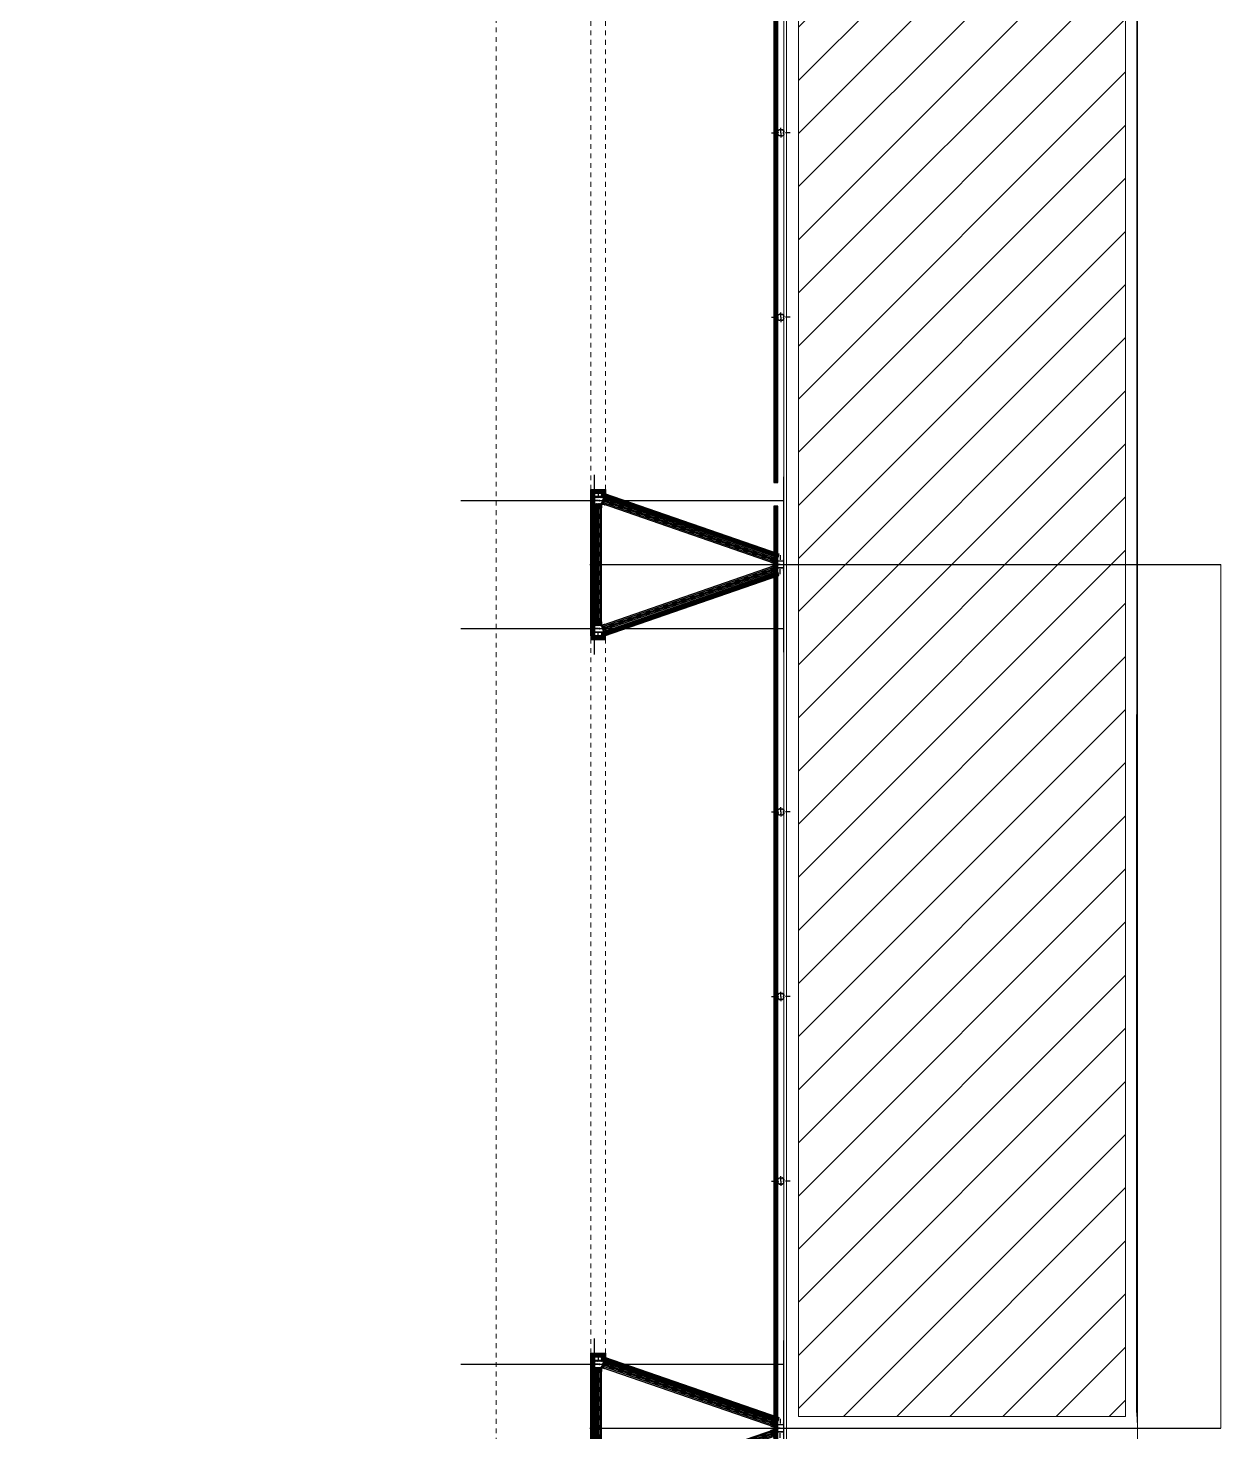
# Model space of a CAD drawing. Header units: millimetres. Extents: x -36 to 64, y 70 to 162.
# Drawn here: x 38.88 to 64.07, y 103.02 to 132.69 of the extents above; entities that cross this region are included whole.
import ezdxf
from ezdxf.enums import TextEntityAlignment as Align

# ---------------------------------------------------------------- set-up
doc = ezdxf.new("R2010")
doc.units = ezdxf.units.MM
doc.header["$LTSCALE"] = 0.02
for name, pattern in [('00 Ground$0$Dash', [6.35, 3.175, -3.175]), ('00 Ground$0$DASHDOT', [25.4, 12.7, -6.35, 0, -6.35]), ('00 Ground$0$DASHDOT2', [12.7, 6.35, -3.175, 0, -3.175]), ('00 Ground$0$DASHED2', [9.525, 6.35, -3.175]), ('00 Ground$0$HIDDEN', [9.525, 6.35, -3.175])]:
    doc.linetypes.add(name, pattern=pattern)
for name, color, linetype, lineweight in [('00 Ground$0$A-Panel Exterior', 3, 'Continuous', 0), ('00 Ground$0$A-Panel Interior', 6, 'Continuous', 0), ('00 Ground$0$A-Proyecciones', 252, 'Continuous', 0)]:
    doc.layers.add(name, color=color, linetype=linetype, lineweight=lineweight)
for name, color, linetype in [('00 Ground$0$A-Paneles', 7, 'Continuous'), ('00 Ground$0$E-PERFIL-ALZADO-EJES-GL1', 6, '00 Ground$0$DASHDOT'), ('00 Ground$0$E-PERFIL-ALZADO-GL1', 4, 'Continuous'), ('00 Ground$0$E-PERFIL-ALZADO-TEXTOS-GL1', 6, 'Continuous'), ('00 Ground$0$E-PERFIL-PLANTA-EJES-GL1', 6, '00 Ground$0$DASHDOT'), ('00 Ground$0$E-PERFIL-PLANTA-HXL2-EJES', 6, '00 Ground$0$DASHDOT'), ('00 Ground$0$E-PERFIL-PLANTA-HXL5', 4, 'Continuous'), ('00 Ground$0$E-PERFIL-PLANTA-HXL5-TEXTURAS', 6, 'Continuous'), ('00 Ground$0$E-PERFIL-PLANTA-HXL6', 2, 'Continuous'), ('00 Ground$0$E-PERFIL-PLANTA-HXL6-TEXTURAS', 6, 'Continuous'), ('00 Ground$0$E-PERFIL-PLANTA-TEXTURAS-GL1', 6, 'Continuous'), ('00 Ground$0$EJES', 6, 'Continuous'), ('00 Ground$0$PUENTE GRUA', 5, 'Continuous')]:
    doc.layers.add(name, color=color, linetype=linetype)
doc.layers.add('00 Ground$0$E-PERFIL-PLANTA-GL1', color=3, linetype='Continuous', plot=False)
doc.styles.add('00 Ground$0$A10', font='arial.ttf', dxfattribs={"height": 0.1})
pattern_1 = [(135, (16.1473364, -37.2537986), (-0.00136948906, -0.00136948906), [])]
pattern_2 = [(45, (-13597.1444, 7821.7855), (-2.24506403, 2.24506403), [])]

# ---------------------------------------------------------------- blocks, each defined once
blk = doc.blocks.new('00 Ground$0$GL')
at = {"layer": '00 Ground$0$E-PERFIL-PLANTA-TEXTURAS-GL1'}
h = blk.add_hatch(dxfattribs=at)
h.set_pattern_fill('ANSI31', color=256, scale=0.00061, angle=90)
edge = h.paths.add_edge_path()
edge.add_arc((-0.013, 0.063), 0.003, 0, 90, ccw=False)
edge.add_line((-0.01, 0.063), (-0.01, 0.058))
edge.add_arc((-0.007, 0.058), 0.003, 180, 270)
edge.add_line((-0.007, 0.055), (0.007, 0.055))
edge.add_arc((0.007, 0.058), 0.003, 270, 360)
edge.add_line((0.01, 0.058), (0.01, 0.063))
edge.add_arc((0.013, 0.063), 0.003, 90, 180, ccw=False)
edge.add_line((0.013, 0.066), (0.037, 0.066))
edge.add_arc((0.037, 0.063), 0.003, 0, 90, ccw=False)
edge.add_line((0.04, 0.063), (0.04, 0.058))
edge.add_arc((0.043, 0.058), 0.003, 180, 270)
edge.add_line((0.043, 0.055), (0.052, 0.055))
edge.add_arc((0.052, 0.052), 0.003, 0, 90, ccw=False)
edge.add_line((0.055, 0.052), (0.055, 0.043))
edge.add_arc((0.058, 0.043), 0.003, 180, 270)
edge.add_line((0.058, 0.04), (0.063, 0.04))
edge.add_arc((0.063, 0.037), 0.003, 0, 90, ccw=False)
edge.add_line((0.066, 0.037), (0.066, 0.013))
edge.add_arc((0.063, 0.013), 0.003, 270, 360, ccw=False)
edge.add_line((0.063, 0.01), (0.058, 0.01))
edge.add_arc((0.058, 0.007), 0.003, 90, 180)
edge.add_line((0.055, 0.007), (0.055, -0.007))
edge.add_arc((0.058, -0.007), 0.003, 180, 270)
edge.add_line((0.058, -0.01), (0.063, -0.01))
edge.add_arc((0.063, -0.013), 0.003, 0, 90, ccw=False)
edge.add_line((0.066, -0.013), (0.066, -0.037))
edge.add_arc((0.063, -0.037), 0.003, -90, 0, ccw=False)
edge.add_line((0.063, -0.04), (0.058, -0.04))
edge.add_arc((0.058, -0.043), 0.003, 90, 180)
edge.add_line((0.055, -0.043), (0.055, -0.052))
edge.add_arc((0.052, -0.052), 0.003, 270, 360, ccw=False)
edge.add_line((0.052, -0.055), (0.043, -0.055))
edge.add_arc((0.043, -0.058), 0.003, 90, 180)
edge.add_line((0.04, -0.058), (0.04, -0.063))
edge.add_arc((0.037, -0.063), 0.003, -90, 0, ccw=False)
edge.add_line((0.037, -0.066), (0.013, -0.066))
edge.add_arc((0.013, -0.063), 0.003, 180, 270, ccw=False)
edge.add_line((0.01, -0.063), (0.01, -0.058))
edge.add_arc((0.007, -0.058), 0.003, 0, 90)
edge.add_line((0.007, -0.055), (-0.007, -0.055))
edge.add_arc((-0.007, -0.058), 0.003, 90, 180)
edge.add_line((-0.01, -0.058), (-0.01, -0.063))
edge.add_arc((-0.013, -0.063), 0.003, -90, 0, ccw=False)
edge.add_line((-0.013, -0.066), (-0.037, -0.066))
edge.add_arc((-0.037, -0.063), 0.003, 180, 270, ccw=False)
edge.add_line((-0.04, -0.063), (-0.04, -0.058))
edge.add_arc((-0.043, -0.058), 0.003, 0, 90)
edge.add_line((-0.043, -0.055), (-0.052, -0.055))
edge.add_arc((-0.052, -0.052), 0.003, 180, 270, ccw=False)
edge.add_line((-0.055, -0.052), (-0.055, -0.043))
edge.add_arc((-0.058, -0.043), 0.003, 0, 90)
edge.add_line((-0.058, -0.04), (-0.063, -0.04))
edge.add_arc((-0.063, -0.037), 0.003, 180, 270, ccw=False)
edge.add_line((-0.066, -0.037), (-0.066, -0.013))
edge.add_arc((-0.063, -0.013), 0.003, 90, 180, ccw=False)
edge.add_line((-0.063, -0.01), (-0.058, -0.01))
edge.add_arc((-0.058, -0.007), 0.003, 270, 360)
edge.add_line((-0.055, -0.007), (-0.055, 0.007))
edge.add_arc((-0.058, 0.007), 0.003, 0, 90)
edge.add_line((-0.058, 0.01), (-0.063, 0.01))
edge.add_arc((-0.063, 0.013), 0.003, 180, 270, ccw=False)
edge.add_line((-0.066, 0.013), (-0.066, 0.037))
edge.add_arc((-0.063, 0.037), 0.003, 90, 180, ccw=False)
edge.add_line((-0.063, 0.04), (-0.058, 0.04))
edge.add_arc((-0.058, 0.043), 0.003, 270, 360)
edge.add_line((-0.055, 0.043), (-0.055, 0.052))
edge.add_arc((-0.052, 0.052), 0.003, 90, 180, ccw=False)
edge.add_line((-0.052, 0.055), (-0.043, 0.055))
edge.add_arc((-0.043, 0.058), 0.003, 270, 360)
edge.add_line((-0.04, 0.058), (-0.04, 0.063))
edge.add_arc((-0.037, 0.063), 0.003, 90, 180, ccw=False)
edge.add_line((-0.037, 0.066), (-0.013, 0.066))
edge = h.paths.add_edge_path(flags=16)
edge.add_line((-0.01, -0.052), (0.01, -0.052))
edge.add_arc((0.01, -0.055), 0.003, 0, 90, ccw=False)
edge.add_line((0.013, -0.055), (0.013, -0.06))
edge.add_arc((0.016, -0.06), 0.003, 180, 270)
edge.add_line((0.016, -0.063), (0.034, -0.063))
edge.add_arc((0.034, -0.06), 0.003, 270, 360)
edge.add_line((0.037, -0.06), (0.037, -0.055))
edge.add_arc((0.04, -0.055), 0.003, 90, 180, ccw=False)
edge.add_line((0.04, -0.052), (0.049, -0.052))
edge.add_arc((0.049, -0.049), 0.003, 270, 360)
edge.add_line((0.052, -0.049), (0.052, -0.04))
edge.add_arc((0.055, -0.04), 0.003, 90, 180, ccw=False)
edge.add_line((0.055, -0.037), (0.06, -0.037))
edge.add_arc((0.06, -0.034), 0.003, 270, 360)
edge.add_line((0.063, -0.034), (0.063, -0.016))
edge.add_arc((0.06, -0.016), 0.003, 0, 90)
edge.add_line((0.06, -0.013), (0.055, -0.013))
edge.add_arc((0.055, -0.01), 0.003, 180, 270, ccw=False)
edge.add_line((0.052, -0.01), (0.052, 0.01))
edge.add_arc((0.055, 0.01), 0.003, 90, 180, ccw=False)
edge.add_line((0.055, 0.013), (0.06, 0.013))
edge.add_arc((0.06, 0.016), 0.003, 270, 360)
edge.add_line((0.063, 0.016), (0.063, 0.034))
edge.add_arc((0.06, 0.034), 0.003, 0, 90)
edge.add_line((0.06, 0.037), (0.055, 0.037))
edge.add_arc((0.055, 0.04), 0.003, 180, 270, ccw=False)
edge.add_line((0.052, 0.04), (0.052, 0.049))
edge.add_arc((0.049, 0.049), 0.003, 0, 90)
edge.add_line((0.049, 0.052), (0.04, 0.052))
edge.add_arc((0.04, 0.055), 0.003, 180, 270, ccw=False)
edge.add_line((0.037, 0.055), (0.037, 0.06))
edge.add_arc((0.034, 0.06), 0.003, 0, 90)
edge.add_line((0.034, 0.063), (0.016, 0.063))
edge.add_arc((0.016, 0.06), 0.003, 90, 180)
edge.add_line((0.013, 0.06), (0.013, 0.055))
edge.add_arc((0.01, 0.055), 0.003, -90, 0, ccw=False)
edge.add_line((0.01, 0.052), (-0.01, 0.052))
edge.add_arc((-0.01, 0.055), 0.003, 180, 270, ccw=False)
edge.add_line((-0.013, 0.055), (-0.013, 0.06))
edge.add_arc((-0.016, 0.06), 0.003, 0, 90)
edge.add_line((-0.016, 0.063), (-0.034, 0.063))
edge.add_arc((-0.034, 0.06), 0.003, 90, 180)
edge.add_line((-0.037, 0.06), (-0.037, 0.055))
edge.add_arc((-0.04, 0.055), 0.003, -90, 0, ccw=False)
edge.add_line((-0.04, 0.052), (-0.049, 0.052))
edge.add_arc((-0.049, 0.049), 0.003, 90, 180)
edge.add_line((-0.052, 0.049), (-0.052, 0.04))
edge.add_arc((-0.055, 0.04), 0.003, -90, 0, ccw=False)
edge.add_line((-0.055, 0.037), (-0.06, 0.037))
edge.add_arc((-0.06, 0.034), 0.003, 90, 180)
edge.add_line((-0.063, 0.034), (-0.063, 0.016))
edge.add_arc((-0.06, 0.016), 0.003, 180, 270)
edge.add_line((-0.06, 0.013), (-0.055, 0.013))
edge.add_arc((-0.055, 0.01), 0.003, 0, 90, ccw=False)
edge.add_line((-0.052, 0.01), (-0.052, -0.01))
edge.add_arc((-0.055, -0.01), 0.003, -90, 0, ccw=False)
edge.add_line((-0.055, -0.013), (-0.06, -0.013))
edge.add_arc((-0.06, -0.016), 0.003, 90, 180)
edge.add_line((-0.063, -0.016), (-0.063, -0.034))
edge.add_arc((-0.06, -0.034), 0.003, 180, 270)
edge.add_line((-0.06, -0.037), (-0.055, -0.037))
edge.add_arc((-0.055, -0.04), 0.003, 0, 90, ccw=False)
edge.add_line((-0.052, -0.04), (-0.052, -0.049))
edge.add_arc((-0.049, -0.049), 0.003, 180, 270)
edge.add_line((-0.049, -0.052), (-0.04, -0.052))
edge.add_arc((-0.04, -0.055), 0.003, 0, 90, ccw=False)
edge.add_line((-0.037, -0.055), (-0.037, -0.06))
edge.add_arc((-0.034, -0.06), 0.003, 180, 270)
edge.add_line((-0.034, -0.063), (-0.016, -0.063))
edge.add_arc((-0.016, -0.06), 0.003, 270, 360)
edge.add_line((-0.013, -0.06), (-0.013, -0.055))
edge.add_arc((-0.01, -0.055), 0.003, 90, 180, ccw=False)
at = {"layer": '00 Ground$0$E-PERFIL-PLANTA-EJES-GL1', "ltscale": 0.05}
for p, q in [((-0.199, 0), (0, 0)), ((0, 0), (0, 0.199)), ((0, 0), (0, -0.199)), ((0.199, 0), (0, 0))]:
    blk.add_line(p, q, dxfattribs=at)
blk = doc.blocks.new('*U29')
at = {"true_color": 0xffffff}
h = blk.add_hatch(color=7, dxfattribs=at)
h.dxf.hatch_style = 1
h.paths.add_polyline_path([(2.54, 0.066), (2.54, -0.066), (0, -0.066), (0, 0.066)])
at = {"layer": '00 Ground$0$E-PERFIL-ALZADO-EJES-GL1', "color": 251, "linetype": '00 Ground$0$HIDDEN', "ltscale": 0.05}
for p, q in [((0, 0.025), (2.54, 0.025)), ((0.033, -0.066), (0.033, 0.066)), ((2.507, -0.066), (2.507, 0.066)), ((0, -0.025), (2.54, -0.025))]:
    blk.add_line(p, q, dxfattribs=at)
at = {"layer": '00 Ground$0$E-PERFIL-ALZADO-EJES-GL1', "color": 251, "linetype": '00 Ground$0$DASHDOT2', "ltscale": 0.05}
blk.add_line((0, 0), (2.54, 0), dxfattribs=at)
at = {"layer": '00 Ground$0$E-PERFIL-ALZADO-GL1', "color": 6, "ltscale": 0.05}
for p, q in [((0, 0.04), (2.54, 0.04)), ((0, 0.01), (2.54, 0.01)), ((0, -0.01), (2.54, -0.01)), ((0, -0.04), (2.54, -0.04))]:
    blk.add_line(p, q, dxfattribs=at)
at = {"layer": '00 Ground$0$E-PERFIL-ALZADO-GL1', "ltscale": 0.05}
blk.add_lwpolyline([(2.54, 0.066), (2.54, -0.066), (0, -0.066), (0, 0.066)], close=True, dxfattribs=at)
at = {"layer": '00 Ground$0$E-PERFIL-ALZADO-TEXTOS-GL1', "style": '00 Ground$0$A10'}
blk.add_attdef('TIPO_BARRA', text='', height=0.1, dxfattribs=at).set_placement((1.27, 0.156), align=Align.MIDDLE_CENTER)
blk = doc.blocks.new('*U326')
at = {"true_color": 0xffffff}
h = blk.add_hatch(color=7, dxfattribs=at)
h.dxf.hatch_style = 1
h.paths.add_polyline_path([(3.845, 0.066), (3.845, -0.066), (0, -0.066), (0, 0.066)])
at = {"layer": '00 Ground$0$E-PERFIL-ALZADO-EJES-GL1', "color": 251, "linetype": '00 Ground$0$HIDDEN', "ltscale": 0.05}
for p, q in [((0, 0.025), (3.845, 0.025)), ((0.033, -0.066), (0.033, 0.066)), ((3.812, -0.066), (3.812, 0.066)), ((0, -0.025), (3.845, -0.025))]:
    blk.add_line(p, q, dxfattribs=at)
at = {"layer": '00 Ground$0$E-PERFIL-ALZADO-EJES-GL1', "color": 251, "linetype": '00 Ground$0$DASHDOT2', "ltscale": 0.05}
blk.add_line((0, 0), (3.845, 0), dxfattribs=at)
at = {"layer": '00 Ground$0$E-PERFIL-ALZADO-GL1', "color": 6, "ltscale": 0.05}
for p, q in [((0, 0.04), (3.845, 0.04)), ((0, 0.01), (3.845, 0.01)), ((0, -0.01), (3.845, -0.01)), ((0, -0.04), (3.845, -0.04))]:
    blk.add_line(p, q, dxfattribs=at)
at = {"layer": '00 Ground$0$E-PERFIL-ALZADO-GL1', "ltscale": 0.05}
blk.add_lwpolyline([(3.845, 0.066), (3.845, -0.066), (0, -0.066), (0, 0.066)], close=True, dxfattribs=at)
at = {"layer": '00 Ground$0$E-PERFIL-ALZADO-TEXTOS-GL1', "style": '00 Ground$0$A10'}
blk.add_attdef('TIPO_BARRA', text='', height=0.1, dxfattribs=at).set_placement((1.922, 0.156), align=Align.MIDDLE_CENTER)
blk = doc.blocks.new('*U30')
at = {"layer": '00 Ground$0$E-PERFIL-PLANTA-HXL5-TEXTURAS'}
h = blk.add_hatch(dxfattribs=at)
h.set_pattern_fill('ANSI31', color=256, scale=0.00061, angle=90)
h.set_pattern_definition(pattern_1)
edge = h.paths.add_edge_path(flags=16)
edge.add_line((-0.064, -0.068), (0, -0.068))
edge.add_line((0, -0.068), (0.064, -0.068))
edge.add_arc((0.064, -0.067), 0.001, 629.9989, 719.9989)
edge.add_line((0.065, -0.067), (0.065, 0.061))
edge.add_arc((0.064, 0.061), 0.001, 359.9989, 449.9993)
edge.add_line((0.064, 0.062), (0.046, 0.062))
edge.add_arc((0.046, 0.063), 0.001, 539.9993, 629.9993, ccw=False)
edge.add_line((0.045, 0.063), (0.045, 0.076))
edge.add_arc((0.044, 0.076), 0.001, 359.9993, 430.8995)
edge.add_line((0.044, 0.077), (-0.043, 0.108))
edge.add_arc((-0.044, 0.107), 0.001, 430.8995, 449.9993)
edge.add_line((-0.044, 0.108), (-0.064, 0.108))
edge.add_arc((-0.064, 0.107), 0.001, 449.9993, 539.9996)
edge.add_line((-0.065, 0.107), (-0.065, -0.067))
edge.add_arc((-0.064, -0.067), 0.001, 539.9996, 629.9996)
edge = h.paths.add_edge_path()
edge.add_line((0.087, 0.116), (0.073, 0.077))
edge.add_arc((0.074, 0.077), 0.001, 520.8995, 629.9989)
edge.add_line((0.074, 0.076), (0.118, 0.076))
edge.add_line((0.118, 0.076), (0.118, 0.075))
edge.add_arc((0.119, 0.075), 0.0005, 539.9989, 719.9989)
edge.add_line((0.119, 0.075), (0.119, 0.076))
edge.add_line((0.119, 0.076), (0.153, 0.076))
edge.add_line((0.153, 0.076), (0.153, 0.068))
edge.add_line((0.153, 0.068), (0.074, 0.068))
edge.add_arc((0.074, 0.067), 0.001, 449.9989, 539.9989)
edge.add_line((0.073, 0.067), (0.073, 0.046))
edge.add_line((0.073, 0.046), (0.072, 0.046))
edge.add_arc((0.072, 0.045), 0.0005, 449.9989, 629.9989)
edge.add_line((0.072, 0.045), (0.073, 0.045))
edge.add_line((0.073, 0.045), (0.073, 0.013))
edge.add_line((0.073, 0.013), (0.072, 0.013))
edge.add_arc((0.072, 0.013), 0.0005, 449.9989, 629.9989)
edge.add_line((0.072, 0.012), (0.073, 0.012))
edge.add_line((0.073, 0.012), (0.073, -0.019))
edge.add_line((0.073, -0.019), (0.072, -0.019))
edge.add_arc((0.072, -0.02), 0.0005, 449.9989, 629.9989)
edge.add_line((0.072, -0.02), (0.073, -0.02))
edge.add_line((0.073, -0.02), (0.073, -0.067))
edge.add_arc((0.074, -0.067), 0.001, 539.9989, 629.9989)
edge.add_line((0.074, -0.068), (0.153, -0.068))
edge.add_line((0.153, -0.068), (0.153, -0.076))
edge.add_line((0.153, -0.076), (0.119, -0.076))
edge.add_line((0.119, -0.076), (0.119, -0.076))
edge.add_arc((0.119, -0.076), 0.0005, 359.9989, 539.9989)
edge.add_line((0.118, -0.076), (0.118, -0.076))
edge.add_line((0.118, -0.076), (0, -0.076))
edge.add_line((0, -0.076), (-0.118, -0.076))
edge.add_line((-0.118, -0.076), (-0.118, -0.075))
edge.add_arc((-0.119, -0.075), 0.0005, 359.9996, 539.9996)
edge.add_line((-0.119, -0.075), (-0.119, -0.076))
edge.add_line((-0.119, -0.076), (-0.153, -0.076))
edge.add_line((-0.153, -0.076), (-0.153, -0.068))
edge.add_line((-0.153, -0.068), (-0.074, -0.068))
edge.add_arc((-0.074, -0.067), 0.001, 629.9996, 719.9996)
edge.add_line((-0.073, -0.067), (-0.073, -0.02))
edge.add_line((-0.073, -0.02), (-0.072, -0.02))
edge.add_arc((-0.072, -0.019), 0.0005, 629.9996, 809.9996)
edge.add_line((-0.072, -0.019), (-0.073, -0.019))
edge.add_line((-0.073, -0.019), (-0.073, 0.013))
edge.add_line((-0.073, 0.013), (-0.072, 0.013))
edge.add_arc((-0.072, 0.013), 0.0005, 629.9996, 809.9996)
edge.add_line((-0.072, 0.014), (-0.073, 0.014))
edge.add_line((-0.073, 0.014), (-0.073, 0.045))
edge.add_line((-0.073, 0.045), (-0.072, 0.045))
edge.add_arc((-0.072, 0.046), 0.0005, 629.9996, 809.9996)
edge.add_line((-0.072, 0.046), (-0.073, 0.046))
edge.add_line((-0.073, 0.046), (-0.073, 0.067))
edge.add_arc((-0.074, 0.067), 0.001, 359.9996, 449.9996)
edge.add_line((-0.074, 0.068), (-0.153, 0.068))
edge.add_line((-0.153, 0.068), (-0.153, 0.076))
edge.add_line((-0.153, 0.076), (-0.119, 0.076))
edge.add_line((-0.119, 0.076), (-0.119, 0.076))
edge.add_arc((-0.119, 0.076), 0.0005, 539.9996, 719.9996)
edge.add_line((-0.118, 0.076), (-0.118, 0.076))
edge.add_line((-0.118, 0.076), (-0.074, 0.076))
edge.add_arc((-0.074, 0.077), 0.001, 629.9996, 719.9996)
edge.add_line((-0.073, 0.077), (-0.073, 0.12))
edge.add_arc((-0.072, 0.12), 0.001, 520.8995, 539.9996, ccw=False)
edge.add_line((-0.073, 0.12), (-0.057, 0.166))
edge.add_line((-0.057, 0.166), (-0.056, 0.166))
edge.add_arc((-0.056, 0.166), 0.0005, 610.8995, 790.8995)
edge.add_line((-0.056, 0.167), (-0.057, 0.167))
edge.add_line((-0.057, 0.167), (-0.046, 0.198))
edge.add_line((-0.046, 0.198), (-0.038, 0.196))
edge.add_line((-0.038, 0.196), (-0.064, 0.121))
edge.add_arc((-0.063, 0.121), 0.001, 520.8995, 610.8995)
edge.add_line((-0.063, 0.12), (0.063, 0.076))
edge.add_arc((0.064, 0.077), 0.001, 610.8995, 700.8995)
edge.add_line((0.065, 0.077), (0.09, 0.151))
edge.add_line((0.09, 0.151), (0.098, 0.149))
edge.add_line((0.098, 0.149), (0.087, 0.117))
edge.add_line((0.087, 0.117), (0.087, 0.117))
edge.add_arc((0.086, 0.117), 0.0005, 430.8995, 610.8995)
edge.add_line((0.086, 0.116), (0.087, 0.116))
at = {"layer": '00 Ground$0$E-PERFIL-PLANTA-HXL2-EJES', "ltscale": 0.05}
for p, q in [((-0.199, 0), (0, 0)), ((0, 0.098), (0.034, 0.195)), ((0, 0), (0, 0.098)), ((0, 0), (0, -0.199)), ((0.199, 0), (0, 0))]:
    blk.add_line(p, q, dxfattribs=at)
at = {"layer": '00 Ground$0$EJES', "color": 240, "true_color": 0xed1f24}
blk.add_circle((0, 0.026), 0.01, dxfattribs=at)
at = {"layer": 'Defpoints'}
for p, q in [((-0.083, 0.068), (-0.083, -0.068)), ((-0.061, 0.13), (0.068, 0.085)), ((0.034, 0.195), (0.003, 0.107)), ((0.083, 0.068), (0.083, -0.068))]:
    blk.add_line(p, q, dxfattribs=at)
blk = doc.blocks.new('00 Ground$0$HXL61')
at = {"layer": '00 Ground$0$E-PERFIL-PLANTA-HXL6-TEXTURAS'}
h = blk.add_hatch(dxfattribs=at)
h.set_pattern_fill('ANSI31', color=256, scale=0.00061, angle=90)
h.set_pattern_definition([(135, (17.1384045, -41.9100713), (-0.00136948906, -0.00136948906), [])])
edge = h.paths.add_edge_path(flags=16)
edge.add_line((-0.06, 0.071), (0.06, 0.071))
edge.add_line((0.06, 0.071), (0.061, 0.07))
edge.add_line((0.061, 0.07), (0.07, 0.07))
edge.add_arc((0.07, 0.069), 0.001, 0, 90, ccw=False)
edge.add_line((0.071, 0.069), (0.071, -0.098))
edge.add_arc((0.07, -0.098), 0.001, -71.5651, 0, ccw=False)
edge.add_line((0.071, -0.099), (0.016, -0.117))
edge.add_arc((0.016, -0.116), 0.001, -90, -71.5651, ccw=False)
edge.add_line((0.016, -0.117), (-0.016, -0.117))
edge.add_arc((-0.016, -0.116), 0.001, -108.4349, -90, ccw=False)
edge.add_line((-0.016, -0.117), (-0.071, -0.099))
edge.add_arc((-0.07, -0.098), 0.001, 180, 251.5651, ccw=False)
edge.add_line((-0.071, -0.098), (-0.071, 0.069))
edge.add_arc((-0.07, 0.069), 0.001, 90, 180, ccw=False)
edge.add_line((-0.07, 0.07), (-0.061, 0.07))
edge.add_line((-0.061, 0.07), (-0.06, 0.071))
edge = h.paths.add_edge_path()
edge.add_line((0.103, -0.068), (0.079, -0.068))
edge.add_arc((0.079, -0.067), 0.001, -180, -90, ccw=False)
edge.add_line((0.078, -0.067), (0.078, 0.069))
edge.add_arc((0.079, 0.069), 0.001, 90, 180, ccw=False)
edge.add_line((0.079, 0.07), (0.103, 0.07))
edge.add_line((0.103, 0.07), (0.105, 0.068))
edge.add_line((0.105, 0.068), (0.131, 0.068))
edge.add_line((0.131, 0.068), (0.133, 0.07))
edge.add_line((0.133, 0.07), (0.157, 0.07))
edge.add_arc((0.157, 0.071), 0.001, 270, 360)
edge.add_line((0.158, 0.071), (0.158, 0.075))
edge.add_arc((0.157, 0.075), 0.001, 0, 90)
edge.add_line((0.157, 0.076), (-0.157, 0.076))
edge.add_arc((-0.157, 0.075), 0.001, 90, 180)
edge.add_line((-0.158, 0.075), (-0.158, 0.071))
edge.add_arc((-0.157, 0.071), 0.001, 180, 270)
edge.add_line((-0.157, 0.07), (-0.133, 0.07))
edge.add_line((-0.133, 0.07), (-0.131, 0.068))
edge.add_line((-0.131, 0.068), (-0.105, 0.068))
edge.add_line((-0.105, 0.068), (-0.103, 0.07))
edge.add_line((-0.103, 0.07), (-0.079, 0.07))
edge.add_arc((-0.079, 0.069), 0.001, 0, 90, ccw=False)
edge.add_line((-0.078, 0.069), (-0.078, -0.067))
edge.add_arc((-0.079, -0.067), 0.001, -90, 0, ccw=False)
edge.add_line((-0.079, -0.068), (-0.103, -0.068))
edge.add_line((-0.103, -0.068), (-0.105, -0.066))
edge.add_line((-0.105, -0.066), (-0.131, -0.066))
edge.add_line((-0.131, -0.066), (-0.133, -0.068))
edge.add_line((-0.133, -0.068), (-0.157, -0.068))
edge.add_line((-0.157, -0.068), (-0.185, -0.148))
edge.add_arc((-0.184, -0.149), 0.001, 160.9002, 250.9002)
edge.add_line((-0.184, -0.15), (-0.18, -0.151))
edge.add_arc((-0.18, -0.15), 0.001, 250.9002, 340.9002)
edge.add_line((-0.179, -0.15), (-0.171, -0.128))
edge.add_line((-0.171, -0.128), (-0.169, -0.126))
edge.add_line((-0.169, -0.126), (-0.16, -0.102))
edge.add_line((-0.16, -0.102), (-0.161, -0.099))
edge.add_line((-0.161, -0.099), (-0.153, -0.074))
edge.add_line((-0.153, -0.074), (-0.079, -0.074))
edge.add_arc((-0.079, -0.075), 0.001, 0, 90, ccw=False)
edge.add_line((-0.078, -0.075), (-0.078, -0.101))
edge.add_arc((-0.077, -0.101), 0.001, 180, 251.5651)
edge.add_line((-0.078, -0.102), (-0.024, -0.12))
edge.add_arc((-0.024, -0.121), 0.001, -19.0998, 71.5651, ccw=False)
edge.add_line((-0.023, -0.121), (-0.031, -0.144))
edge.add_line((-0.031, -0.144), (-0.034, -0.146))
edge.add_line((-0.034, -0.146), (-0.042, -0.17))
edge.add_line((-0.042, -0.17), (-0.041, -0.173))
edge.add_line((-0.041, -0.173), (-0.049, -0.195))
edge.add_arc((-0.048, -0.196), 0.001, 160.9002, 250.9002)
edge.add_line((-0.048, -0.197), (-0.044, -0.198))
edge.add_arc((-0.044, -0.197), 0.001, 250.9002, 340.9002)
edge.add_line((-0.043, -0.197), (-0.017, -0.123))
edge.add_arc((-0.016, -0.123), 0.001, 90, 160.9002, ccw=False)
edge.add_line((-0.016, -0.122), (0.016, -0.122))
edge.add_arc((0.016, -0.123), 0.001, 19.0998, 90, ccw=False)
edge.add_line((0.017, -0.123), (0.043, -0.197))
edge.add_arc((0.044, -0.197), 0.001, 199.0998, 289.0998)
edge.add_line((0.044, -0.198), (0.048, -0.197))
edge.add_arc((0.048, -0.196), 0.001, -70.9002, 19.0998)
edge.add_line((0.049, -0.195), (0.041, -0.173))
edge.add_line((0.041, -0.173), (0.042, -0.17))
edge.add_line((0.042, -0.17), (0.034, -0.146))
edge.add_line((0.034, -0.146), (0.031, -0.144))
edge.add_line((0.031, -0.144), (0.023, -0.121))
edge.add_arc((0.024, -0.121), 0.001, 108.4349, 199.0998, ccw=False)
edge.add_line((0.024, -0.12), (0.078, -0.102))
edge.add_arc((0.077, -0.101), 0.001, -71.5651, 0)
edge.add_line((0.078, -0.101), (0.078, -0.075))
edge.add_arc((0.079, -0.075), 0.001, 90, 180, ccw=False)
edge.add_line((0.079, -0.074), (0.153, -0.074))
edge.add_line((0.153, -0.074), (0.161, -0.099))
edge.add_line((0.161, -0.099), (0.16, -0.102))
edge.add_line((0.16, -0.102), (0.169, -0.126))
edge.add_line((0.169, -0.126), (0.171, -0.128))
edge.add_line((0.171, -0.128), (0.179, -0.15))
edge.add_arc((0.18, -0.15), 0.001, 199.0998, 289.0998)
edge.add_line((0.18, -0.151), (0.184, -0.15))
edge.add_arc((0.184, -0.149), 0.001, -70.9002, 19.0998)
edge.add_line((0.185, -0.148), (0.157, -0.068))
edge.add_line((0.157, -0.068), (0.133, -0.068))
edge.add_line((0.133, -0.068), (0.131, -0.066))
edge.add_line((0.131, -0.066), (0.105, -0.066))
edge.add_line((0.105, -0.066), (0.103, -0.068))
at = {"layer": '00 Ground$0$E-PERFIL-PLANTA-HXL2-EJES', "ltscale": 0.05}
for p, q in [((-0.199, 0), (0, 0)), ((0, 0), (0, 0.098)), ((0, -0.217), (0, 0.098)), ((0, 0), (0, -0.199)), ((0.199, 0), (0, 0))]:
    blk.add_line(p, q, dxfattribs=at)
at = {"layer": '00 Ground$0$EJES', "color": 240, "true_color": 0xed1f24}
blk.add_circle((0, -0.043), 0.01, dxfattribs=at)
at = {"layer": 'Defpoints'}
for p, q in [((-0.072, 0.068), (-0.072, -0.068)), ((0.072, 0.068), (0.072, -0.068)), ((-0.028, -0.129), (-0.155, -0.086)), ((-0.103, -0.143), (-0.092, -0.108)), ((0.028, -0.129), (0.155, -0.086)), ((0.103, -0.143), (0.092, -0.108))]:
    blk.add_line(p, q, dxfattribs=at)
blk = doc.blocks.new('00 Ground$0$HXL5')
at = {"layer": '00 Ground$0$E-PERFIL-PLANTA-HXL5-TEXTURAS'}
h = blk.add_hatch(dxfattribs=at)
h.set_pattern_fill('ANSI31', color=256, scale=0.00061, angle=90)
h.set_pattern_definition(pattern_1)
edge = h.paths.add_edge_path(flags=16)
edge.add_line((0.064, -0.068), (0, -0.068))
edge.add_line((0, -0.068), (-0.064, -0.068))
edge.add_arc((-0.064, -0.067), 0.001, -179.9989, -89.9989, ccw=False)
edge.add_line((-0.065, -0.067), (-0.065, 0.061))
edge.add_arc((-0.064, 0.061), 0.001, 90.0007, 180.0011, ccw=False)
edge.add_line((-0.064, 0.062), (-0.046, 0.062))
edge.add_arc((-0.046, 0.063), 0.001, -89.9993, 0.0007)
edge.add_line((-0.045, 0.063), (-0.045, 0.076))
edge.add_arc((-0.044, 0.076), 0.001, 109.1005, 180.0007, ccw=False)
edge.add_line((-0.044, 0.077), (0.043, 0.108))
edge.add_arc((0.044, 0.107), 0.001, 90.0007, 109.1005, ccw=False)
edge.add_line((0.044, 0.108), (0.064, 0.108))
edge.add_arc((0.064, 0.107), 0.001, 0.0004, 90.0007, ccw=False)
edge.add_line((0.065, 0.107), (0.065, -0.067))
edge.add_arc((0.064, -0.067), 0.001, -89.9996, 0.0004, ccw=False)
edge = h.paths.add_edge_path()
edge.add_line((-0.087, 0.116), (-0.073, 0.077))
edge.add_arc((-0.074, 0.077), 0.001, -89.9989, 19.1005, ccw=False)
edge.add_line((-0.074, 0.076), (-0.118, 0.076))
edge.add_line((-0.118, 0.076), (-0.118, 0.075))
edge.add_arc((-0.119, 0.075), 0.0005, -179.9989, 0.0011, ccw=False)
edge.add_line((-0.119, 0.075), (-0.119, 0.076))
edge.add_line((-0.119, 0.076), (-0.153, 0.076))
edge.add_line((-0.153, 0.076), (-0.153, 0.068))
edge.add_line((-0.153, 0.068), (-0.074, 0.068))
edge.add_arc((-0.074, 0.067), 0.001, 0.0011, 90.0011, ccw=False)
edge.add_line((-0.073, 0.067), (-0.073, 0.046))
edge.add_line((-0.073, 0.046), (-0.072, 0.046))
edge.add_arc((-0.072, 0.045), 0.0005, -89.9989, 90.0011, ccw=False)
edge.add_line((-0.072, 0.045), (-0.073, 0.045))
edge.add_line((-0.073, 0.045), (-0.073, 0.013))
edge.add_line((-0.073, 0.013), (-0.072, 0.013))
edge.add_arc((-0.072, 0.013), 0.0005, -89.9989, 90.0011, ccw=False)
edge.add_line((-0.072, 0.012), (-0.073, 0.012))
edge.add_line((-0.073, 0.012), (-0.073, -0.019))
edge.add_line((-0.073, -0.019), (-0.072, -0.019))
edge.add_arc((-0.072, -0.02), 0.0005, -89.9989, 90.0011, ccw=False)
edge.add_line((-0.072, -0.02), (-0.073, -0.02))
edge.add_line((-0.073, -0.02), (-0.073, -0.067))
edge.add_arc((-0.074, -0.067), 0.001, -89.9989, 0.0011, ccw=False)
edge.add_line((-0.074, -0.068), (-0.153, -0.068))
edge.add_line((-0.153, -0.068), (-0.153, -0.076))
edge.add_line((-0.153, -0.076), (-0.119, -0.076))
edge.add_line((-0.119, -0.076), (-0.119, -0.076))
edge.add_arc((-0.119, -0.076), 0.0005, 0.0011, 180.0011, ccw=False)
edge.add_line((-0.118, -0.076), (-0.118, -0.076))
edge.add_line((-0.118, -0.076), (0, -0.076))
edge.add_line((0, -0.076), (0.118, -0.076))
edge.add_line((0.118, -0.076), (0.118, -0.075))
edge.add_arc((0.119, -0.075), 0.0005, 0.0004, 180.0004, ccw=False)
edge.add_line((0.119, -0.075), (0.119, -0.076))
edge.add_line((0.119, -0.076), (0.153, -0.076))
edge.add_line((0.153, -0.076), (0.153, -0.068))
edge.add_line((0.153, -0.068), (0.074, -0.068))
edge.add_arc((0.074, -0.067), 0.001, -179.9996, -89.9996, ccw=False)
edge.add_line((0.073, -0.067), (0.073, -0.02))
edge.add_line((0.073, -0.02), (0.072, -0.02))
edge.add_arc((0.072, -0.019), 0.0005, -269.9996, -89.9996, ccw=False)
edge.add_line((0.072, -0.019), (0.073, -0.019))
edge.add_line((0.073, -0.019), (0.073, 0.013))
edge.add_line((0.073, 0.013), (0.072, 0.013))
edge.add_arc((0.072, 0.013), 0.0005, -269.9996, -89.9996, ccw=False)
edge.add_line((0.072, 0.014), (0.073, 0.014))
edge.add_line((0.073, 0.014), (0.073, 0.045))
edge.add_line((0.073, 0.045), (0.072, 0.045))
edge.add_arc((0.072, 0.046), 0.0005, -269.9996, -89.9996, ccw=False)
edge.add_line((0.072, 0.046), (0.073, 0.046))
edge.add_line((0.073, 0.046), (0.073, 0.067))
edge.add_arc((0.074, 0.067), 0.001, 90.0004, 180.0004, ccw=False)
edge.add_line((0.074, 0.068), (0.153, 0.068))
edge.add_line((0.153, 0.068), (0.153, 0.076))
edge.add_line((0.153, 0.076), (0.119, 0.076))
edge.add_line((0.119, 0.076), (0.119, 0.076))
edge.add_arc((0.119, 0.076), 0.0005, -179.9996, 0.0004, ccw=False)
edge.add_line((0.118, 0.076), (0.118, 0.076))
edge.add_line((0.118, 0.076), (0.074, 0.076))
edge.add_arc((0.074, 0.077), 0.001, -179.9996, -89.9996, ccw=False)
edge.add_line((0.073, 0.077), (0.073, 0.12))
edge.add_arc((0.072, 0.12), 0.001, 0.0004, 19.1005)
edge.add_line((0.073, 0.12), (0.057, 0.166))
edge.add_line((0.057, 0.166), (0.056, 0.166))
edge.add_arc((0.056, 0.166), 0.0005, -250.8995, -70.8995, ccw=False)
edge.add_line((0.056, 0.167), (0.057, 0.167))
edge.add_line((0.057, 0.167), (0.046, 0.198))
edge.add_line((0.046, 0.198), (0.038, 0.196))
edge.add_line((0.038, 0.196), (0.064, 0.121))
edge.add_arc((0.063, 0.121), 0.001, -70.8995, 19.1005, ccw=False)
edge.add_line((0.063, 0.12), (-0.063, 0.076))
edge.add_arc((-0.064, 0.077), 0.001, -160.8995, -70.8995, ccw=False)
edge.add_line((-0.065, 0.077), (-0.09, 0.151))
edge.add_line((-0.09, 0.151), (-0.098, 0.149))
edge.add_line((-0.098, 0.149), (-0.087, 0.117))
edge.add_line((-0.087, 0.117), (-0.087, 0.117))
edge.add_arc((-0.086, 0.117), 0.0005, -70.8995, 109.1005, ccw=False)
edge.add_line((-0.086, 0.116), (-0.087, 0.116))
at = {"layer": '00 Ground$0$E-PERFIL-PLANTA-HXL2-EJES', "ltscale": 0.05}
for p, q in [((-0.199, 0), (0, 0)), ((0, 0.098), (-0.034, 0.195)), ((0, 0), (0, 0.098)), ((0.199, 0), (0, 0)), ((0, 0), (0, -0.199))]:
    blk.add_line(p, q, dxfattribs=at)
at = {"layer": '00 Ground$0$EJES', "color": 240, "true_color": 0xed1f24}
blk.add_circle((0, 0.026), 0.01, dxfattribs=at)
at = {"layer": 'Defpoints'}
for p, q in [((-0.083, 0.068), (-0.083, -0.068)), ((0.061, 0.13), (-0.068, 0.085)), ((-0.034, 0.195), (-0.003, 0.107)), ((0.083, 0.068), (0.083, -0.068))]:
    blk.add_line(p, q, dxfattribs=at)
blk = doc.blocks.new('00 Ground$0$Pata Arco')
at = {"layer": 'Defpoints'}
for p, q in [((-4.098, 1.853), (-4.098, -1.853)), ((-0.098, 1.9), (-0.098, -1.9)), ((2.729, 1.353), (-4.098, 1.353)), ((0, 0), (-13.328, 0)), ((2.729, -1.353), (-4.098, -1.353))]:
    blk.add_line(p, q, dxfattribs=at)
at = {"xscale": -1}
for p, rotation in [((-3.914, 0.092), 199.0945065458419), ((-3.914, -0.092), 160.9054899261241)]:
    blk.add_blockref('*U326', p, dxfattribs=dict(at, rotation=rotation))
at = {"rotation": 89.99999999608256}
blk.add_blockref('*U29', (-0.174, -1.27), dxfattribs=at)
at = {"layer": '00 Ground$0$E-PERFIL-PLANTA-HXL5', "rotation": 90}
for name, p in [('00 Ground$0$HXL5', (-0.174, 1.353)), ('*U30', (-0.174, -1.353))]:
    blk.add_blockref(name, p, dxfattribs=at)
at = {"layer": '00 Ground$0$E-PERFIL-PLANTA-HXL6', "rotation": 90}
blk.add_blockref('00 Ground$0$HXL61', (-4.022, 0), dxfattribs=at)
blk = doc.blocks.new('*U540')
at = {"layer": '00 Ground$0$A-Proyecciones', "rotation": 180}
blk.add_blockref('00 Ground$0$Pata Arco', (35.982, 0), dxfattribs=at)
blk = doc.blocks.new('*U538')
at = {"layer": '00 Ground$0$A-Proyecciones', "color": 0, "linetype": 'ByBlock', "lineweight": -2}
for p in [(0, 36.5), (0, 18.25)]:
    blk.add_blockref('*U540', p, dxfattribs=at)
blk = doc.blocks.new('*U355')
h = blk.add_hatch()
h.set_pattern_fill('ANSI31', color=250)
h.set_pattern_definition(pattern_2)
h.paths.add_polyline_path([(0, 0), (3902, 0), (3902, 80), (0, 80)])
at = {"layer": '00 Ground$0$A-Paneles', "color": 4}
blk.add_lwpolyline([(0, 0), (3902, 0), (3902, 80), (0, 80)], close=True, dxfattribs=at)
blk = doc.blocks.new('*U356')
h = blk.add_hatch()
h.set_pattern_fill('ANSI31', color=250)
h.set_pattern_definition(pattern_2)
h.paths.add_polyline_path([(0, 0), (232, 0), (232, 80), (0, 80)])
at = {"layer": '00 Ground$0$A-Paneles', "color": 4}
blk.add_lwpolyline([(0, 0), (232, 0), (232, 80), (0, 80)], close=True, dxfattribs=at)
blk = doc.blocks.new('*U357')
h = blk.add_hatch()
h.set_pattern_fill('ANSI31', color=250)
h.set_pattern_definition(pattern_2)
h.paths.add_polyline_path([(0, 0), (160, 0), (160, 80), (0, 80)])
at = {"layer": '00 Ground$0$A-Paneles', "color": 4}
blk.add_lwpolyline([(0, 0), (160, 0), (160, 80), (0, 80)], close=True, dxfattribs=at)
blk = doc.blocks.new('*U358')
h = blk.add_hatch()
h.set_pattern_fill('ANSI31', color=250)
h.set_pattern_definition(pattern_2)
h.paths.add_polyline_path([(0, 0), (3011, 0), (3011, 80), (0, 80)])
at = {"layer": '00 Ground$0$A-Paneles', "color": 4}
blk.add_lwpolyline([(0, 0), (3011, 0), (3011, 80), (0, 80)], close=True, dxfattribs=at)
blk = doc.blocks.new('*U359')
h = blk.add_hatch()
h.set_pattern_fill('ANSI31', color=250)
h.set_pattern_definition(pattern_2)
h.paths.add_polyline_path([(0, 0), (232, 0), (232, 80), (0, 80)])
at = {"layer": '00 Ground$0$A-Paneles', "color": 4}
blk.add_lwpolyline([(0, 0), (232, 0), (232, 80), (0, 80)], close=True, dxfattribs=at)
blk = doc.blocks.new('*U499')
h = blk.add_hatch()
h.set_pattern_fill('ANSI31', color=250)
h.set_pattern_definition(pattern_2)
h.paths.add_polyline_path([(0, 0), (160, 0), (160, 80), (0, 80)])
at = {"layer": '00 Ground$0$A-Paneles', "color": 4}
blk.add_lwpolyline([(0, 0), (160, 0), (160, 80), (0, 80)], close=True, dxfattribs=at)
blk = doc.blocks.new('*U500')
h = blk.add_hatch()
h.set_pattern_fill('ANSI31', color=250)
h.set_pattern_definition(pattern_2)
h.paths.add_polyline_path([(0, 0), (3902, 0), (3902, 80), (0, 80)])
at = {"layer": '00 Ground$0$A-Paneles', "color": 4}
blk.add_lwpolyline([(0, 0), (3902, 0), (3902, 80), (0, 80)], close=True, dxfattribs=at)
blk = doc.blocks.new('*U501')
h = blk.add_hatch()
h.set_pattern_fill('ANSI31', color=250)
h.set_pattern_definition(pattern_2)
h.paths.add_polyline_path([(0, 0), (3902, 0), (3902, 80), (0, 80)])
at = {"layer": '00 Ground$0$A-Paneles', "color": 4}
blk.add_lwpolyline([(0, 0), (3902, 0), (3902, 80), (0, 80)], close=True, dxfattribs=at)
blk = doc.blocks.new('*U502')
h = blk.add_hatch()
h.set_pattern_fill('ANSI31', color=250)
h.set_pattern_definition(pattern_2)
h.paths.add_polyline_path([(0, 0), (232, 0), (232, 80), (0, 80)])
at = {"layer": '00 Ground$0$A-Paneles', "color": 4}
blk.add_lwpolyline([(0, 0), (232, 0), (232, 80), (0, 80)], close=True, dxfattribs=at)
blk = doc.blocks.new('*U503')
h = blk.add_hatch()
h.set_pattern_fill('ANSI31', color=250)
h.set_pattern_definition(pattern_2)
h.paths.add_polyline_path([(0, 0), (160, 0), (160, 80), (0, 80)])
at = {"layer": '00 Ground$0$A-Paneles', "color": 4}
blk.add_lwpolyline([(0, 0), (160, 0), (160, 80), (0, 80)], close=True, dxfattribs=at)
blk = doc.blocks.new('*U504')
h = blk.add_hatch()
h.set_pattern_fill('ANSI31', color=250)
h.set_pattern_definition(pattern_2)
h.paths.add_polyline_path([(0, 0), (3011, 0), (3011, 80), (0, 80)])
at = {"layer": '00 Ground$0$A-Paneles', "color": 4}
blk.add_lwpolyline([(0, 0), (3011, 0), (3011, 80), (0, 80)], close=True, dxfattribs=at)
blk = doc.blocks.new('*U512')
h = blk.add_hatch()
h.set_pattern_fill('ANSI31', color=250)
h.set_pattern_definition(pattern_2)
h.paths.add_polyline_path([(0, 0), (9486, 0), (9486, 80), (0, 80)])
at = {"layer": '00 Ground$0$A-Paneles', "color": 4}
blk.add_lwpolyline([(0, 0), (9486, 0), (9486, 80), (0, 80)], close=True, dxfattribs=at)
blk = doc.blocks.new('*U513')
h = blk.add_hatch()
h.set_pattern_fill('ANSI31', color=250)
h.set_pattern_definition(pattern_2)
h.paths.add_polyline_path([(0, 0), (17500, 0), (17500, 80), (0, 80)])
at = {"layer": '00 Ground$0$A-Paneles', "color": 4}
blk.add_lwpolyline([(0, 0), (17500, 0), (17500, 80), (0, 80)], close=True, dxfattribs=at)
blk = doc.blocks.new('*U514')
h = blk.add_hatch()
h.set_pattern_fill('ANSI31', color=250)
h.set_pattern_definition(pattern_2)
h.paths.add_polyline_path([(0, 0), (16997, 0), (16997, 80), (0, 80)])
at = {"layer": '00 Ground$0$A-Paneles', "color": 4}
blk.add_lwpolyline([(0, 0), (16997, 0), (16997, 80), (0, 80)], close=True, dxfattribs=at)

msp = doc.modelspace()

# ---------------------------------------------------------------- hatches: boundary and pattern name
at = {"lineweight": 0}
h = msp.add_hatch(dxfattribs=at)
h.set_pattern_fill('ANSI31', color=256, scale=0.25)
h.set_pattern_definition([(45, (-3102.8971, -1444.81444), (-0.561266, 0.561266), [])])
h.paths.add_polyline_path([(55.145, 157.599), (62.058, 157.599), (62.058, 103.349), (55.145, 103.349)])

# ---------------------------------------------------------------- linework, layer by layer
msp.add_line((64.07, 103.099), (64.07, 121.349), dxfattribs=at)
for points in [[(54.895, 157.849), (62.308, 157.849), (62.308, 103.099), (54.895, 103.099)], [(55.145, 157.599), (62.058, 157.599), (62.058, 103.349), (55.145, 103.349)]]:
    msp.add_lwpolyline(points, close=True, dxfattribs=at)
at = {"layer": '00 Ground$0$A-Panel Exterior', "lineweight": 0}
msp.add_lwpolyline([(54.84, 91.04), (54.895, 91.04), (54.895, 158.006), (54.84, 158.006)], close=True, dxfattribs=at)
at = {"layer": '00 Ground$0$A-Proyecciones', "lineweight": 0}
msp.add_lwpolyline([(62.3, 162.348), (62.29, 103.466, -0.436581), (55.809, 96.473), (54.873, 96.473), (54.873, 91.475), (55.809, 91.475, -0.414214), (62.309, 84.975), (62.3, 76.065, -0.413136), (55.8, 69.565), (55.8, 71.565), (-29.445, 71.565), (-29.445, 69.565, -0.414208), (-35.945, 76.065), (-35.945, 162.348), (-34.445, 162.348)], format="xyb", dxfattribs=at)
at = {"layer": '00 Ground$0$A-Proyecciones', "linetype": '00 Ground$0$DASHED2', "lineweight": 0, "ltscale": 0.5}
for points in [[(50.76, 122.934), (50.76, 138.013)], [(51.072, 122.934), (51.072, 138.013)], [(50.76, 104.684), (50.76, 119.763)], [(51.072, 104.684), (51.072, 119.763)]]:
    msp.add_lwpolyline(points, dxfattribs=at)
at = {"layer": '00 Ground$0$PUENTE GRUA', "color": 242, "linetype": '00 Ground$0$Dash', "lineweight": 0}
msp.add_lwpolyline([(-19.24, 157.496), (48.76, 157.496), (48.76, 85.495), (-19.24, 85.495)], close=True, dxfattribs=at)

# ---------------------------------------------------------------- block references
at = {"layer": '00 Ground$0$A-Panel Interior', "lineweight": 0, "yscale": 0.001, "zscale": 0.001}
for name, p, xscale, rotation in [('*U514', (54.628, 140.084), 0.001, 270), ('*U356', (50.76, 122.934), -0.001, 180), ('*U358', (50.84, 122.854), -0.001, 90), ('*U357', (51.072, 122.934), -0.001, 90), ('*U355', (51.049, 122.854), -0.001, 160.8851617666976), ('*U513', (54.628, 122.584), 0.001, 270), ('*U500', (51.049, 119.843), 0.001, 19.11483823330224), ('*U499', (51.072, 119.763), 0.001, 90), ('*U512', (54.628, 105.084), 0.001, 270), ('*U502', (50.76, 104.684), -0.001, 180), ('*U504', (50.84, 104.604), -0.001, 90), ('*U503', (51.072, 104.684), -0.001, 90), ('*U501', (51.049, 104.604), -0.001, 160.8851617666976)]:
    msp.add_blockref(name, p, dxfattribs=dict(at, xscale=xscale, rotation=rotation))
at = {"layer": '00 Ground$0$A-Panel Interior', "lineweight": 0, "xscale": 0.001, "yscale": 0.001, "zscale": 0.001}
msp.add_blockref('*U359', (50.76, 119.763), dxfattribs=at)
at = {"layer": '00 Ground$0$A-Proyecciones', "lineweight": 0}
msp.add_blockref('*U538', (14.76, 84.849), dxfattribs=at)
at = {"layer": '00 Ground$0$E-PERFIL-PLANTA-GL1', "lineweight": 0}
for p in [(54.774, 130.474), (54.774, 126.574), (54.774, 116.124), (54.774, 112.224), (54.774, 108.324)]:
    msp.add_blockref('00 Ground$0$GL', p, dxfattribs=at)

doc.saveas('drawing.dxf')
